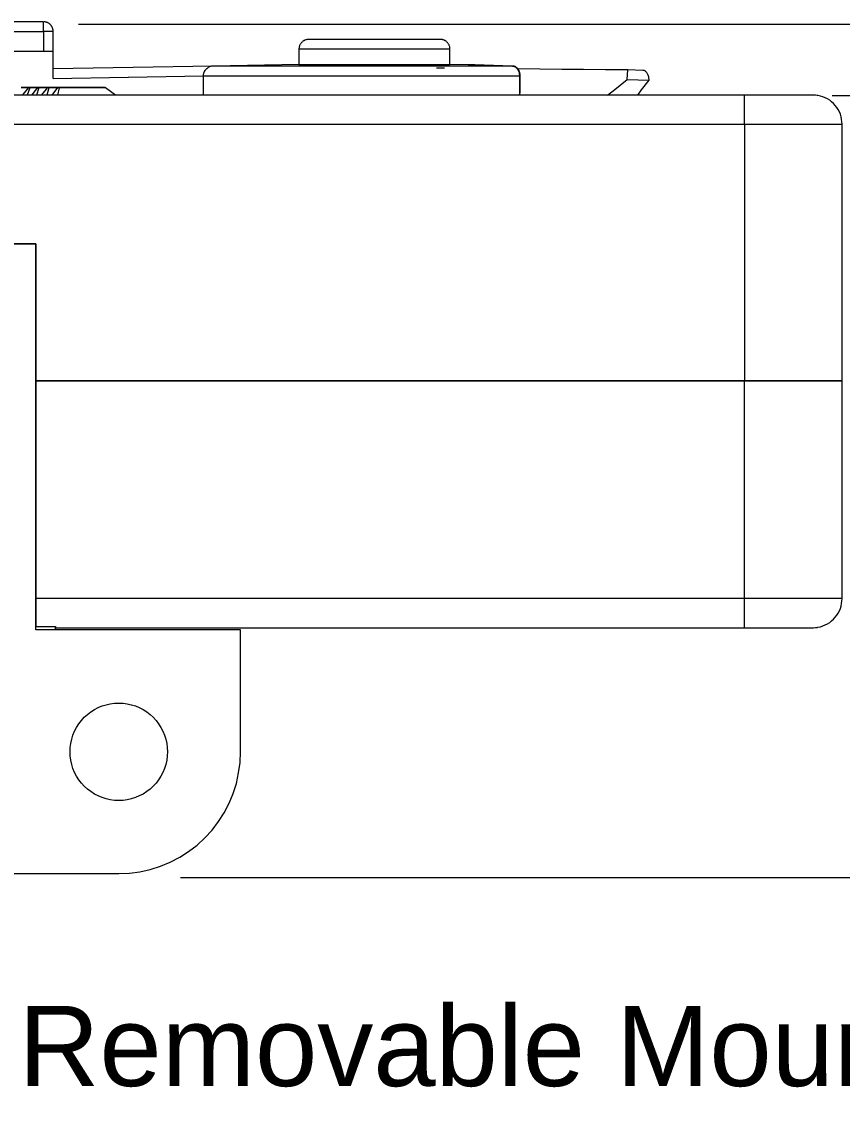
# Model space of a CAD drawing. Header units: inches. Extents: x 0.18 to 4.06, y 0.3 to 3.48.
# Drawn here: x 0.65 to 1.52, y 0.299 to 1.452 of the extents above; entities that cross this region are included whole.
import ezdxf

# ---------------------------------------------------------------- set-up
doc = ezdxf.new("R2010")
doc.units = ezdxf.units.IN
doc.header["$MEASUREMENT"] = 0
doc.layers.add('Layer 1', color=7, linetype='Continuous')

# ---------------------------------------------------------------- blocks, each defined once
blk = doc.blocks.new('block 2')
at = {"layer": 'Layer 1', "color": 250, "lineweight": 18}
for points in [[(0.6729, 1.4522), (0.5905, 1.4522)], [(0.6729, 1.4521), (0.6729, 1.4522)], [(0.6729, 1.4521), (0.6729, 1.4521)], [(0.6729, 1.4519), (0.6729, 1.4521)], [(0.6729, 1.4516), (0.6729, 1.4519)], [(0.6729, 1.4512), (0.6729, 1.4516)], [(0.6729, 1.4508), (0.6729, 1.4512)], [(0.6729, 1.4504), (0.6729, 1.4508)], [(0.6729, 1.4498), (0.6729, 1.4504)], [(0.6729, 1.4492), (0.6729, 1.4498)], [(0.6729, 1.4485), (0.6729, 1.4492)], [(0.6729, 1.4478), (0.6729, 1.4485)], [(0.6729, 1.4471), (0.6729, 1.4478)], [(0.6729, 1.4463), (0.6729, 1.4471)], [(0.6729, 1.4454), (0.6729, 1.4463)], [(0.6729, 1.4446), (0.6729, 1.4454)], [(0.6729, 1.4437), (0.6729, 1.4446)], [(0.6729, 1.4428), (0.6729, 1.4437)], [(0.6729, 1.4419), (0.6729, 1.4428)], [(0.6736, 1.4522), (0.6736, 1.4522)], [(0.6738, 1.4521), (0.6736, 1.4522)], [(0.6742, 1.4521), (0.6738, 1.4521)], [(0.6747, 1.4521), (0.6742, 1.4521)], [(0.6748, 1.452), (0.6747, 1.4521)], [(0.6754, 1.4519), (0.6748, 1.452)], [(0.6756, 1.4519), (0.6754, 1.4519)], [(0.676, 1.4517), (0.6756, 1.4519)], [(0.6765, 1.4516), (0.676, 1.4517)], [(0.6767, 1.4515), (0.6765, 1.4516)], [(0.6772, 1.4513), (0.6767, 1.4515)], [(0.6773, 1.4512), (0.6772, 1.4513)], [(0.6778, 1.451), (0.6773, 1.4512)], [(0.6781, 1.4508), (0.6778, 1.451)], [(0.6784, 1.4507), (0.6781, 1.4508)], [(0.6789, 1.4504), (0.6784, 1.4507)], [(0.6789, 1.4503), (0.6789, 1.4504)], [(0.6794, 1.4499), (0.6789, 1.4503)], [(0.6796, 1.4498), (0.6794, 1.4499)], [(0.6799, 1.4495), (0.6796, 1.4498)], [(0.6802, 1.4492), (0.6799, 1.4495)], [(0.6803, 1.4491), (0.6802, 1.4492)], [(0.6808, 1.4486), (0.6803, 1.4491)], [(0.6808, 1.4485), (0.6808, 1.4486)], [(0.6812, 1.4481), (0.6808, 1.4485)], [(0.6814, 1.4478), (0.6811, 1.4481)], [(0.6815, 1.4476), (0.6814, 1.4478)], [(0.6819, 1.4471), (0.6815, 1.4476)], [(0.6822, 1.4465), (0.6819, 1.4471)], [(0.6823, 1.4463), (0.6822, 1.4465)], [(0.6825, 1.4459), (0.6823, 1.4463)], [(0.6826, 1.4454), (0.6824, 1.4459)], [(0.6828, 1.4447), (0.6826, 1.4454)], [(0.6829, 1.4446), (0.6828, 1.4447)], [(0.683, 1.4441), (0.6829, 1.4446)], [(0.6831, 1.4437), (0.683, 1.4441)], [(0.6831, 1.4435), (0.6831, 1.4437)], [(0.6832, 1.4428), (0.6831, 1.4435)], [(0.6832, 1.4422), (0.6832, 1.4428)], [(0.6833, 1.4419), (0.6832, 1.4422)], [(0.71, 1.4497), (2.1159, 1.4497)], [(0.5905, 1.4419), (0.6729, 1.4419)], [(0.6738, 1.4419), (0.6729, 1.4419)], [(0.6729, 1.4419), (0.6729, 1.4212)], [(0.6747, 1.4419), (0.6738, 1.4419)], [(0.6756, 1.4419), (0.6747, 1.4419)], [(0.6765, 1.4419), (0.6756, 1.4419)], [(0.6773, 1.4419), (0.6765, 1.4419)], [(0.6781, 1.4419), (0.6773, 1.4419)], [(0.6789, 1.4419), (0.6781, 1.4419)], [(0.6796, 1.4419), (0.6789, 1.4419)], [(0.6802, 1.4419), (0.6796, 1.4419)], [(0.6808, 1.4419), (0.6802, 1.4419)], [(0.6814, 1.4419), (0.6808, 1.4419)], [(0.6819, 1.4419), (0.6814, 1.4419)], [(0.6823, 1.4419), (0.6819, 1.4419)], [(0.6826, 1.4419), (0.6823, 1.4419)], [(0.6829, 1.4419), (0.6826, 1.4419)], [(0.6831, 1.4419), (0.6829, 1.4419)], [(0.6832, 1.4419), (0.6831, 1.4419)], [(0.6833, 1.4419), (0.6832, 1.4419)], [(0.6833, 1.4212), (0.6833, 1.4419)], [(0.9471, 1.4307), (0.9467, 1.4302)], [(0.9475, 1.4311), (0.9471, 1.4307)], [(0.9481, 1.4315), (0.9475, 1.4311)], [(0.9485, 1.4318), (0.9481, 1.4315)], [(0.9491, 1.4322), (0.9485, 1.4318)], [(0.9496, 1.4325), (0.9491, 1.4322)], [(0.9502, 1.4328), (0.9496, 1.4325)], [(0.9508, 1.4329), (0.9502, 1.4328)], [(0.9514, 1.4332), (0.9508, 1.4329)], [(0.9521, 1.4333), (0.9514, 1.4332)], [(0.9527, 1.4335), (0.9521, 1.4333)], [(0.9533, 1.4335), (0.9527, 1.4335)], [(0.9539, 1.4335), (0.9533, 1.4335)], [(0.9542, 1.4335), (0.9539, 1.4335)], [(0.9545, 1.4335), (0.9542, 1.4335)], [(0.9553, 1.4335), (0.9545, 1.4335)], [(0.9566, 1.4335), (0.9553, 1.4335)], [(0.9584, 1.4335), (0.9566, 1.4335)], [(0.9607, 1.4335), (0.9584, 1.4335)], [(0.9636, 1.4335), (0.9607, 1.4335)], [(0.9668, 1.4335), (0.9636, 1.4335)], [(0.9705, 1.4335), (0.9668, 1.4335)], [(0.9747, 1.4335), (0.9705, 1.4335)], [(0.9791, 1.4335), (0.9747, 1.4335)], [(0.984, 1.4335), (0.9791, 1.4335)], [(0.9891, 1.4335), (0.984, 1.4335)], [(0.9945, 1.4335), (0.9891, 1.4335)], [(1.0001, 1.4335), (0.9945, 1.4335)], [(1.0059, 1.4335), (1.0001, 1.4335)], [(1.0079, 1.4335), (1.0027, 1.4335)], [(1.0119, 1.4335), (1.0059, 1.4335)], [(1.0132, 1.4335), (1.0079, 1.4335)], [(1.0179, 1.4335), (1.0118, 1.4335)], [(1.0186, 1.4335), (1.0132, 1.4335)], [(1.024, 1.4335), (1.0179, 1.4335)], [(1.024, 1.4335), (1.0186, 1.4335)], [(1.03, 1.4335), (1.024, 1.4335)], [(1.0294, 1.4335), (1.024, 1.4335)], [(1.0347, 1.4335), (1.0294, 1.4335)], [(1.0361, 1.4335), (1.03, 1.4335)], [(1.04, 1.4335), (1.0347, 1.4335)], [(1.042, 1.4335), (1.0361, 1.4335)], [(1.0452, 1.4335), (1.04, 1.4335)], [(1.0478, 1.4335), (1.042, 1.4335)], [(1.0502, 1.4335), (1.0452, 1.4335)], [(1.0535, 1.4335), (1.0478, 1.4335)], [(1.0549, 1.4335), (1.0502, 1.4335)], [(1.0588, 1.4335), (1.0535, 1.4335)], [(1.0595, 1.4335), (1.0549, 1.4335)], [(1.064, 1.4335), (1.0588, 1.4335)], [(1.0638, 1.4335), (1.0595, 1.4335)], [(1.0678, 1.4335), (1.0638, 1.4335)], [(1.0688, 1.4335), (1.064, 1.4335)], [(1.0715, 1.4335), (1.0678, 1.4335)], [(1.0733, 1.4335), (1.0688, 1.4335)], [(1.0747, 1.4335), (1.0715, 1.4335)], [(1.0774, 1.4335), (1.0733, 1.4335)], [(1.0777, 1.4335), (1.0747, 1.4335)], [(1.0811, 1.4335), (1.0774, 1.4335)], [(1.0802, 1.4335), (1.0777, 1.4335)], [(1.0822, 1.4335), (1.0802, 1.4335)], [(1.0844, 1.4335), (1.0811, 1.4335)], [(1.0839, 1.4335), (1.0822, 1.4335)], [(1.085, 1.4335), (1.0839, 1.4335)], [(1.0872, 1.4335), (1.0844, 1.4335)], [(1.0857, 1.4335), (1.085, 1.4335)], [(1.086, 1.4335), (1.0857, 1.4335)], [(1.0895, 1.4335), (1.0872, 1.4335)], [(1.0914, 1.4335), (1.0895, 1.4335)], [(1.0927, 1.4335), (1.0913, 1.4335)], [(1.0935, 1.4335), (1.0926, 1.4335)], [(1.0937, 1.4335), (1.0935, 1.4335)], [(1.094, 1.4335), (1.0937, 1.4335)], [(1.0946, 1.4335), (1.094, 1.4335)], [(1.0953, 1.4335), (1.0946, 1.4335)], [(1.0959, 1.4333), (1.0953, 1.4335)], [(1.0965, 1.4332), (1.0959, 1.4333)], [(1.0971, 1.4329), (1.0965, 1.4332)], [(1.0977, 1.4328), (1.0971, 1.4329)], [(1.0983, 1.4325), (1.0977, 1.4327)], [(1.0988, 1.4322), (1.0983, 1.4324)], [(1.0994, 1.4318), (1.0988, 1.4322)], [(1.0999, 1.4315), (1.0994, 1.4318)], [(1.1004, 1.4311), (1.0999, 1.4315)], [(1.1008, 1.4307), (1.1004, 1.4311)], [(1.1013, 1.4302), (1.1008, 1.4307)], [(0.6094, 1.4212), (0.6729, 1.4212)], [(0.6729, 1.4212), (0.6738, 1.4212)], [(0.6738, 1.4212), (0.6747, 1.4212)], [(0.6747, 1.4212), (0.6756, 1.4212)], [(0.6756, 1.4212), (0.6765, 1.4212)], [(0.6765, 1.4212), (0.6773, 1.4212)], [(0.6773, 1.4212), (0.6781, 1.4212)], [(0.6781, 1.4212), (0.6789, 1.4212)], [(0.6789, 1.4212), (0.6796, 1.4212)], [(0.6796, 1.4212), (0.6802, 1.4212)], [(0.6802, 1.4212), (0.6808, 1.4212)], [(0.6808, 1.4212), (0.6814, 1.4212)], [(0.6814, 1.4212), (0.6819, 1.4212)], [(0.6819, 1.4212), (0.6823, 1.4212)], [(0.6823, 1.4212), (0.6826, 1.4212)], [(0.6826, 1.4212), (0.6829, 1.4212)], [(0.6829, 1.4212), (0.6831, 1.4212)], [(0.6831, 1.4212), (0.6832, 1.4212)], [(0.6832, 1.4212), (0.6833, 1.4212)], [(0.6833, 1.392), (0.6833, 1.4212)], [(0.944, 1.4245), (0.9439, 1.4239)], [(0.9439, 1.4239), (0.9439, 1.4232)], [(0.9442, 1.4232), (0.9439, 1.4232)], [(0.9439, 1.4232), (0.9439, 1.4069)], [(0.9441, 1.4252), (0.944, 1.4245)], [(0.9442, 1.4257), (0.9441, 1.4252)], [(0.9444, 1.4264), (0.9442, 1.4257)], [(0.9451, 1.4232), (0.9442, 1.4232)], [(0.9446, 1.4269), (0.9444, 1.4264)], [(0.9449, 1.4276), (0.9446, 1.4269)], [(0.9452, 1.4281), (0.9449, 1.4276)], [(0.9466, 1.4232), (0.9451, 1.4232)], [(0.9455, 1.4286), (0.9452, 1.4281)], [(0.9458, 1.4292), (0.9455, 1.4286)], [(0.9462, 1.4297), (0.9458, 1.4292)], [(0.9467, 1.4302), (0.9462, 1.4297)], [(0.9487, 1.4232), (0.9466, 1.4232)], [(0.9514, 1.4232), (0.9487, 1.4232)], [(0.9546, 1.4232), (0.9514, 1.4232)], [(0.9584, 1.4232), (0.9546, 1.4232)], [(0.9626, 1.4232), (0.9584, 1.4232)], [(0.9673, 1.4232), (0.9626, 1.4232)], [(0.9725, 1.4232), (0.9673, 1.4232)], [(0.978, 1.4232), (0.9725, 1.4232)], [(0.9839, 1.4232), (0.978, 1.4232)], [(0.9901, 1.4232), (0.9839, 1.4232)], [(0.9966, 1.4232), (0.9901, 1.4232)], [(1.0033, 1.4232), (0.9966, 1.4232)], [(1.0101, 1.4232), (1.0033, 1.4232)], [(1.017, 1.4232), (1.0101, 1.4232)], [(1.024, 1.4232), (1.017, 1.4232)], [(1.0309, 1.4232), (1.024, 1.4232)], [(1.0379, 1.4232), (1.0309, 1.4232)], [(1.0447, 1.4232), (1.0379, 1.4232)], [(1.0513, 1.4232), (1.0447, 1.4232)], [(1.0578, 1.4232), (1.0513, 1.4232)], [(1.064, 1.4232), (1.0578, 1.4232)], [(1.0699, 1.4232), (1.064, 1.4232)], [(1.0754, 1.4232), (1.0699, 1.4232)], [(1.0806, 1.4232), (1.0754, 1.4232)], [(1.0853, 1.4232), (1.0806, 1.4232)], [(1.0896, 1.4232), (1.0853, 1.4232)], [(1.0933, 1.4232), (1.0896, 1.4232)], [(1.0965, 1.4232), (1.0933, 1.4232)], [(1.0992, 1.4232), (1.0965, 1.4232)], [(1.1013, 1.4232), (1.0992, 1.4232)], [(1.1017, 1.4297), (1.1013, 1.4302)], [(1.1028, 1.4232), (1.1013, 1.4232)], [(1.1021, 1.4292), (1.1017, 1.4297)], [(1.1024, 1.4286), (1.1021, 1.4292)], [(1.1028, 1.4281), (1.1025, 1.4286)], [(1.103, 1.4276), (1.1028, 1.4281)], [(1.1037, 1.4232), (1.1028, 1.4232)], [(1.1033, 1.4269), (1.103, 1.4276)], [(1.1035, 1.4264), (1.1033, 1.4269)], [(1.1037, 1.4257), (1.1035, 1.4264)], [(1.1038, 1.4252), (1.1037, 1.4257)], [(1.104, 1.4232), (1.1037, 1.4232)], [(1.1039, 1.4245), (1.1038, 1.4252)], [(1.104, 1.4239), (1.1039, 1.4245)], [(1.104, 1.4232), (1.104, 1.4239)], [(1.104, 1.4069), (1.104, 1.4232)], [(0.7682, 1.4038), (0.6833, 1.4024)], [(0.8527, 1.4053), (0.7682, 1.4038)], [(0.8427, 1.3962), (0.8428, 1.3968)], [(0.8427, 1.3956), (0.8427, 1.3962)], [(0.8428, 1.3968), (0.8429, 1.3974)], [(0.8429, 1.3974), (0.8431, 1.398)], [(0.8431, 1.398), (0.8433, 1.3985)], [(0.8433, 1.3985), (0.8435, 1.399)], [(0.8435, 1.399), (0.8437, 1.3995)], [(0.8437, 1.3995), (0.844, 1.4)], [(0.844, 1.4), (0.8442, 1.4005)], [(0.8442, 1.4005), (0.8446, 1.4009)], [(0.8446, 1.4009), (0.8449, 1.4014)], [(0.8449, 1.4014), (0.8452, 1.4017)], [(0.8452, 1.4017), (0.8455, 1.4022)], [(0.8455, 1.4022), (0.8459, 1.4025)], [(0.8459, 1.4025), (0.8463, 1.4028)], [(0.8463, 1.4028), (0.8471, 1.4034)], [(0.8471, 1.4034), (0.8473, 1.4036)], [(0.8484, 1.4042), (0.8479, 1.4039)], [(0.8484, 1.4042), (0.8479, 1.4039)], [(0.849, 1.4045), (0.8484, 1.4042)], [(0.8497, 1.4048), (0.849, 1.4045)], [(0.8502, 1.4049), (0.8497, 1.4048)], [(0.8508, 1.4051), (0.8502, 1.4049)], [(0.8515, 1.4052), (0.8508, 1.4051)], [(0.8521, 1.4052), (0.8515, 1.4052)], [(0.8527, 1.4053), (0.8521, 1.4052)], [(0.8529, 1.4053), (0.8527, 1.4053)], [(0.9439, 1.4069), (0.8529, 1.4053)], [(0.8538, 1.4053), (0.8529, 1.4053)], [(0.8561, 1.4053), (0.8538, 1.4053)], [(0.8595, 1.4053), (0.8561, 1.4053)], [(0.8643, 1.4053), (0.8595, 1.4053)], [(0.8701, 1.4053), (0.8643, 1.4053)], [(0.8771, 1.4053), (0.8701, 1.4053)], [(0.8852, 1.4053), (0.8771, 1.4053)], [(0.8942, 1.4053), (0.8852, 1.4053)], [(0.9043, 1.4053), (0.8942, 1.4053)], [(0.9152, 1.4053), (0.9043, 1.4053)], [(0.9269, 1.4053), (0.9152, 1.4053)], [(0.9393, 1.4053), (0.9268, 1.4053)], [(0.9524, 1.4053), (0.9393, 1.4053)], [(0.9439, 1.4069), (0.9441, 1.4069)], [(0.9441, 1.4069), (0.9449, 1.4069)], [(0.9449, 1.4069), (0.9463, 1.4069)], [(0.9463, 1.4069), (0.9483, 1.4069)], [(0.9483, 1.4069), (0.9509, 1.4069)], [(0.9508, 1.4069), (0.954, 1.4069)], [(0.9659, 1.4053), (0.9523, 1.4053)], [(0.954, 1.4069), (0.9576, 1.4069)], [(0.9576, 1.4069), (0.9618, 1.4069)], [(0.9618, 1.4069), (0.9664, 1.4069)], [(0.9799, 1.4053), (0.9659, 1.4053)], [(0.9664, 1.4069), (0.9715, 1.4069)], [(0.9715, 1.4069), (0.977, 1.4069)], [(0.977, 1.4069), (0.9828, 1.4069)], [(0.9942, 1.4053), (0.9799, 1.4053)], [(0.9828, 1.4069), (0.9889, 1.4069)], [(0.9889, 1.4069), (0.9953, 1.4069)], [(1.0088, 1.4053), (0.9942, 1.4053)], [(0.9953, 1.4069), (1.002, 1.4069)], [(1.002, 1.4069), (1.0088, 1.4069)], [(1.0088, 1.4069), (1.0157, 1.4069)], [(1.0234, 1.4053), (1.0088, 1.4053)], [(1.0157, 1.4069), (1.0227, 1.4069)], [(1.0227, 1.4069), (1.0296, 1.4069)], [(1.0381, 1.4053), (1.0234, 1.4053)], [(1.0296, 1.4069), (1.0366, 1.4069)], [(1.0366, 1.4069), (1.0434, 1.4069)], [(1.0526, 1.4053), (1.0381, 1.4053)], [(1.0434, 1.4069), (1.0501, 1.4069)], [(1.0501, 1.4069), (1.0566, 1.4069)], [(1.067, 1.4053), (1.0526, 1.4053)], [(1.0566, 1.4069), (1.0629, 1.4069)], [(1.0629, 1.4069), (1.0688, 1.4069)], [(1.081, 1.4053), (1.067, 1.4053)], [(1.0688, 1.4069), (1.0744, 1.4069)], [(1.0745, 1.4069), (1.0797, 1.4069)], [(1.0797, 1.4069), (1.0845, 1.4069)], [(1.0946, 1.4053), (1.081, 1.4053)], [(1.0845, 1.4069), (1.0888, 1.4069)], [(1.0888, 1.4069), (1.0926, 1.4069)], [(1.0981, 1.4031), (1.0897, 1.4032)], [(1.0926, 1.4069), (1.096, 1.4069)], [(1.1077, 1.4053), (1.0946, 1.4053)], [(1.096, 1.4069), (1.0987, 1.4069)], [(1.0987, 1.4069), (1.101, 1.4069)], [(1.101, 1.4069), (1.1026, 1.4069)], [(1.1026, 1.4069), (1.1036, 1.4069)], [(1.1036, 1.4069), (1.104, 1.4069)], [(1.1234, 1.4065), (1.104, 1.4069)], [(1.1201, 1.4053), (1.1077, 1.4053)], [(1.1319, 1.4053), (1.1201, 1.4053)], [(1.1268, 1.4064), (1.1234, 1.4065)], [(1.1301, 1.4064), (1.1268, 1.4064)], [(1.1303, 1.4064), (1.1301, 1.4064)], [(1.1503, 1.4059), (1.1303, 1.4064)], [(1.1429, 1.4053), (1.1319, 1.4053)], [(1.153, 1.4053), (1.1429, 1.4053)], [(1.1702, 1.4053), (1.1503, 1.4059)], [(1.1621, 1.4053), (1.153, 1.4053)], [(1.1702, 1.4053), (1.1621, 1.4053)], [(1.1702, 1.4053), (1.1709, 1.4052)], [(1.1706, 1.4053), (1.1703, 1.4053)], [(1.1709, 1.4052), (1.1706, 1.4053)], [(1.1711, 1.4052), (1.1709, 1.4052)], [(1.1709, 1.4052), (1.1715, 1.4052)], [(1.1713, 1.4052), (1.1711, 1.4052)], [(1.1716, 1.4052), (1.1713, 1.4052)], [(1.1717, 1.4052), (1.1715, 1.4052)], [(1.1715, 1.4052), (1.1721, 1.4049)], [(1.1719, 1.4051), (1.1717, 1.4052)], [(1.1721, 1.405), (1.1719, 1.4051)], [(1.1721, 1.4049), (1.1727, 1.4048)], [(1.1725, 1.4049), (1.1723, 1.4049)], [(1.1729, 1.4048), (1.1725, 1.4049)], [(1.1727, 1.4048), (1.1732, 1.4044)], [(1.1731, 1.4047), (1.1729, 1.4048)], [(1.1735, 1.4045), (1.1731, 1.4047)], [(1.1732, 1.4044), (1.1738, 1.404)], [(1.1736, 1.4044), (1.1735, 1.4045)], [(1.1738, 1.4043), (1.1736, 1.4044)], [(1.1739, 1.4042), (1.1738, 1.4043)], [(1.1738, 1.404), (1.1743, 1.4035)], [(1.1742, 1.404), (1.1741, 1.4041)], [(1.1741, 1.4041), (1.1741, 1.4041)], [(1.1745, 1.4038), (1.1742, 1.404)], [(1.1743, 1.4035), (1.1748, 1.403)], [(1.1747, 1.4037), (1.1746, 1.4037)], [(1.175, 1.4035), (1.1746, 1.4037)], [(1.1751, 1.4034), (1.1747, 1.4037)], [(1.1751, 1.4032), (1.1747, 1.4035)], [(1.1748, 1.403), (1.1751, 1.4027)], [(1.1748, 1.403), (1.175, 1.403)], [(1.175, 1.4035), (1.1751, 1.4034)], [(1.1751, 1.4034), (1.175, 1.4035)], [(1.175, 1.403), (1.1752, 1.403)], [(1.1752, 1.4032), (1.1751, 1.4034)], [(1.1752, 1.403), (1.1751, 1.4032)], [(1.1751, 1.4027), (1.1754, 1.4023)], [(1.1753, 1.4032), (1.1752, 1.4032)], [(1.1752, 1.403), (1.1753, 1.403)], [(1.1754, 1.403), (1.1753, 1.4032)], [(1.1753, 1.403), (1.1754, 1.403)], [(1.1753, 1.403), (1.1753, 1.403)], [(1.1757, 1.4027), (1.1754, 1.403)], [(1.1754, 1.403), (1.1754, 1.403)], [(1.1754, 1.403), (1.1754, 1.403)], [(1.1754, 1.4023), (1.1757, 1.4019)], [(1.1759, 1.4025), (1.1757, 1.4027)], [(1.1757, 1.4019), (1.176, 1.4014)], [(1.176, 1.4023), (1.1759, 1.4025)], [(1.1759, 1.4014), (1.1762, 1.401)], [(1.1992, 1.4021), (1.176, 1.4023)], [(1.1762, 1.4022), (1.1761, 1.4022)], [(1.1764, 1.4018), (1.1762, 1.4022)], [(1.1762, 1.401), (1.1764, 1.4005)], [(1.1767, 1.4014), (1.1764, 1.4018)], [(1.1764, 1.4005), (1.1767, 1.4)], [(1.1768, 1.4012), (1.1767, 1.4014)], [(1.1767, 1.4), (1.1769, 1.3995)], [(1.177, 1.4008), (1.1768, 1.4012)], [(1.1769, 1.3995), (1.177, 1.399)], [(1.1772, 1.4004), (1.177, 1.4008)], [(1.177, 1.399), (1.1772, 1.3984)], [(1.1773, 1.4002), (1.1772, 1.4004)], [(1.1772, 1.3984), (1.1773, 1.3979)], [(1.1774, 1.3999), (1.1773, 1.4002)], [(1.1773, 1.3979), (1.1774, 1.3974)], [(1.1774, 1.3974), (1.1775, 1.3967)], [(1.1777, 1.3993), (1.1775, 1.3998)], [(1.1775, 1.3998), (1.1775, 1.3998)], [(1.1775, 1.3967), (1.1776, 1.3962)], [(1.1776, 1.3962), (1.1776, 1.3956)], [(1.1778, 1.3988), (1.1777, 1.3993)], [(1.178, 1.3983), (1.1778, 1.3988)], [(1.1781, 1.3978), (1.178, 1.3983)], [(1.1781, 1.3977), (1.1781, 1.3978)], [(1.1782, 1.3971), (1.1781, 1.3977)], [(1.1783, 1.3966), (1.1782, 1.3971)], [(1.1784, 1.3961), (1.1783, 1.3966)], [(1.1784, 1.3956), (1.1784, 1.3961)], [(1.2225, 1.4018), (1.1991, 1.4021)], [(1.2456, 1.4016), (1.2225, 1.4018)], [(1.2689, 1.4014), (1.2456, 1.4016)], [(1.2925, 1.4012), (1.2689, 1.4014)], [(1.2919, 1.3909), (1.2925, 1.4012)], [(1.3084, 1.4007), (1.2925, 1.4012)], [(1.309, 1.4006), (1.3084, 1.4007)], [(1.3096, 1.4005), (1.309, 1.4006)], [(1.3102, 1.4004), (1.3096, 1.4005)], [(1.3107, 1.4001), (1.3102, 1.4004)], [(1.3113, 1.3997), (1.3107, 1.4001)], [(1.3118, 1.3993), (1.3113, 1.3997)], [(1.3123, 1.3988), (1.3118, 1.3993)], [(1.3127, 1.3982), (1.3123, 1.3988)], [(1.3132, 1.3977), (1.3127, 1.3982)], [(1.3135, 1.397), (1.3132, 1.3977)], [(1.3139, 1.3963), (1.3136, 1.397)], [(1.3142, 1.3955), (1.3139, 1.3963)], [(0.6833, 1.392), (0.7629, 1.3934)], [(0.763, 1.3934), (0.8426, 1.3948)], [(0.8427, 1.395), (0.8427, 1.3956)], [(0.8427, 1.395), (0.8433, 1.395)], [(0.8427, 1.3948), (0.8427, 1.395)], [(0.8427, 1.3745), (0.8427, 1.3948)], [(0.8433, 1.395), (0.8453, 1.395)], [(0.8453, 1.395), (0.8486, 1.395)], [(0.8486, 1.395), (0.8533, 1.395)], [(0.8533, 1.395), (0.8591, 1.395)], [(0.8591, 1.395), (0.8663, 1.395)], [(0.8663, 1.395), (0.8746, 1.395)], [(0.8746, 1.395), (0.884, 1.395)], [(0.884, 1.395), (0.8944, 1.395)], [(0.8944, 1.395), (0.9057, 1.395)], [(0.9057, 1.395), (0.918, 1.395)], [(0.918, 1.395), (0.931, 1.395)], [(0.931, 1.395), (0.9447, 1.395)], [(0.9447, 1.395), (0.959, 1.395)], [(0.9591, 1.395), (0.9739, 1.395)], [(0.9739, 1.395), (0.989, 1.395)], [(0.989, 1.395), (1.0044, 1.395)], [(1.0044, 1.395), (1.02, 1.395)], [(1.02, 1.395), (1.0356, 1.395)], [(1.0356, 1.395), (1.0511, 1.395)], [(1.0511, 1.395), (1.0664, 1.395)], [(1.0664, 1.395), (1.0814, 1.395)], [(1.0814, 1.395), (1.096, 1.395)], [(1.096, 1.395), (1.11, 1.395)], [(1.11, 1.395), (1.1234, 1.395)], [(1.1234, 1.395), (1.1361, 1.395)], [(1.1361, 1.395), (1.1479, 1.395)], [(1.1479, 1.395), (1.1588, 1.395)], [(1.1588, 1.395), (1.1688, 1.395)], [(1.1688, 1.395), (1.1776, 1.395)], [(1.1776, 1.3956), (1.1776, 1.395)], [(1.1776, 1.395), (1.1776, 1.3753)], [(1.1776, 1.395), (1.1778, 1.395)], [(1.1778, 1.395), (1.178, 1.395)], [(1.178, 1.395), (1.1782, 1.395)], [(1.1782, 1.395), (1.1783, 1.395)], [(1.1783, 1.395), (1.1784, 1.395)], [(1.1784, 1.395), (1.1784, 1.3956)], [(1.1784, 1.3776), (1.1784, 1.395)], [(1.1784, 1.395), (1.1784, 1.395)], [(1.2789, 1.3805), (1.2919, 1.3909)], [(1.2919, 1.3909), (1.3035, 1.3906)], [(1.3035, 1.3906), (1.3151, 1.3902)], [(1.3072, 1.3799), (1.3151, 1.3902)], [(1.3145, 1.3947), (1.3142, 1.3955)], [(1.3147, 1.3939), (1.3145, 1.3947)], [(1.3149, 1.3931), (1.3147, 1.3939)], [(1.315, 1.3922), (1.3149, 1.3931)], [(1.3151, 1.3913), (1.315, 1.3922)], [(1.3151, 1.3904), (1.3151, 1.3913)], [(1.3151, 1.3902), (1.3151, 1.3904)], [(1.4164, 1.3745), (0.6262, 1.3745)], [(0.6581, 1.3827), (0.6492, 1.3827)], [(0.6573, 1.3823), (0.6494, 1.3823)], [(0.6561, 1.3811), (0.6504, 1.3745)], [(0.6584, 1.3823), (0.6556, 1.3745)], [(0.6565, 1.3816), (0.6561, 1.3811)], [(0.657, 1.382), (0.6565, 1.3816)], [(0.6574, 1.3823), (0.657, 1.382)], [(0.6578, 1.3826), (0.6574, 1.3823)], [(0.6581, 1.3827), (0.6578, 1.3826)], [(0.6581, 1.3827), (0.6584, 1.3827)], [(0.6678, 1.3827), (0.6581, 1.3827)], [(0.6584, 1.3827), (0.6584, 1.3825)], [(0.6584, 1.3825), (0.6584, 1.3823)], [(0.6669, 1.3823), (0.6584, 1.3823)], [(0.6657, 1.3811), (0.6602, 1.3745)], [(0.6681, 1.3823), (0.6657, 1.3745)], [(0.6661, 1.3816), (0.6657, 1.3811)], [(0.6666, 1.382), (0.6661, 1.3816)], [(0.667, 1.3823), (0.6666, 1.382)], [(0.6675, 1.3826), (0.667, 1.3823)], [(0.6678, 1.3827), (0.6675, 1.3826)], [(0.6678, 1.3827), (0.668, 1.3827)], [(0.6781, 1.3827), (0.6678, 1.3827)], [(0.668, 1.3827), (0.6681, 1.3825)], [(0.6681, 1.3825), (0.6681, 1.3823)], [(0.6772, 1.3823), (0.6681, 1.3823)], [(0.676, 1.3811), (0.6706, 1.3745)], [(0.6764, 1.3816), (0.676, 1.3811)], [(0.6769, 1.382), (0.6764, 1.3816)], [(0.6785, 1.3823), (0.6765, 1.3745)], [(0.6773, 1.3823), (0.6769, 1.382)], [(0.6777, 1.3826), (0.6773, 1.3823)], [(0.6781, 1.3827), (0.6777, 1.3826)], [(0.6781, 1.3827), (0.6783, 1.3827)], [(0.689, 1.3827), (0.6781, 1.3827)], [(0.6783, 1.3827), (0.6785, 1.3825)], [(0.6785, 1.3825), (0.6785, 1.3823)], [(0.6882, 1.3823), (0.6785, 1.3823)], [(0.6869, 1.3811), (0.6817, 1.3745)], [(0.6874, 1.3816), (0.6869, 1.3811)], [(0.6878, 1.382), (0.6874, 1.3816)], [(0.6882, 1.3823), (0.6878, 1.382)], [(0.6895, 1.3823), (0.688, 1.3745)], [(0.6887, 1.3826), (0.6883, 1.3823)], [(0.689, 1.3827), (0.6887, 1.3826)], [(0.689, 1.3827), (0.6893, 1.3827)], [(0.7376, 1.3827), (0.689, 1.3827)], [(0.6893, 1.3827), (0.6894, 1.3825)], [(0.6894, 1.3825), (0.6895, 1.3823)], [(0.7387, 1.3823), (0.6895, 1.3823)], [(0.7379, 1.3827), (0.7376, 1.3827)], [(0.7383, 1.3825), (0.7379, 1.3827)], [(0.7387, 1.3823), (0.7383, 1.3825)], [(0.7495, 1.3745), (0.7387, 1.3823)], [(1.1771, 1.3745), (1.1772, 1.3747)], [(1.1772, 1.3747), (1.1776, 1.3753)], [(1.1776, 1.3753), (1.1778, 1.3756)], [(1.1778, 1.3756), (1.1779, 1.3759)], [(1.1779, 1.3759), (1.178, 1.3762)], [(1.178, 1.3762), (1.1781, 1.3765)], [(1.1781, 1.3765), (1.1782, 1.3767)], [(1.1782, 1.3767), (1.1783, 1.3769)], [(1.1783, 1.377), (1.1784, 1.3772)], [(1.1784, 1.3774), (1.1784, 1.3776)], [(1.1784, 1.3772), (1.1784, 1.3774)], [(1.2711, 1.3745), (1.2789, 1.3805)], [(1.3031, 1.3745), (1.3072, 1.3799)], [(1.4227, 1.3745), (1.4164, 1.3745)], [(1.4164, 1.3744), (1.4164, 1.3745)], [(1.4164, 1.3741), (1.4164, 1.3744)], [(1.4164, 1.3735), (1.4164, 1.3741)], [(1.4164, 1.3727), (1.4164, 1.3735)], [(1.429, 1.3745), (1.4227, 1.3745)], [(1.4352, 1.3745), (1.429, 1.3745)], [(1.4412, 1.3745), (1.4351, 1.3745)], [(1.447, 1.3745), (1.4412, 1.3745)], [(1.4526, 1.3745), (1.447, 1.3745)], [(1.4579, 1.3745), (1.4526, 1.3745)], [(1.463, 1.3745), (1.4579, 1.3745)], [(1.4675, 1.3745), (1.463, 1.3745)], [(1.4718, 1.3745), (1.4675, 1.3745)], [(1.4757, 1.3745), (1.4719, 1.3745)], [(1.4791, 1.3745), (1.4757, 1.3745)], [(1.482, 1.3745), (1.4791, 1.3745)], [(1.4844, 1.3745), (1.482, 1.3745)], [(1.4863, 1.3745), (1.4844, 1.3745)], [(1.4877, 1.3745), (1.4863, 1.3745)], [(1.4885, 1.3745), (1.4877, 1.3745)], [(1.4888, 1.3745), (1.4885, 1.3745)], [(1.4896, 1.3745), (1.4888, 1.3745)], [(1.4914, 1.3744), (1.4896, 1.3745)], [(1.4934, 1.3742), (1.4914, 1.3745)], [(1.4941, 1.3741), (1.4934, 1.3742)], [(1.4968, 1.3735), (1.4941, 1.3741)], [(1.4993, 1.3727), (1.4968, 1.3735)], [(1.5093, 1.374), (2.0011, 1.374)], [(1.4164, 1.3717), (1.4164, 1.3727)], [(1.4164, 1.3704), (1.4164, 1.3717)], [(1.4164, 1.369), (1.4164, 1.3704)], [(1.4164, 1.3673), (1.4164, 1.369)], [(1.4164, 1.3655), (1.4164, 1.3673)], [(1.4164, 1.3635), (1.4164, 1.3655)], [(1.4164, 1.3613), (1.4164, 1.3635)], [(1.5019, 1.3717), (1.4993, 1.3727)], [(1.5043, 1.3704), (1.5019, 1.3717)], [(1.5066, 1.369), (1.5043, 1.3704)], [(1.5087, 1.3673), (1.5066, 1.369)], [(1.5107, 1.3655), (1.5087, 1.3673)], [(1.5125, 1.3635), (1.5107, 1.3655)], [(1.5142, 1.3613), (1.5125, 1.3635)], [(1.4164, 1.3591), (1.4164, 1.3613)], [(1.4164, 1.3566), (1.4164, 1.3591)], [(1.4164, 1.3542), (1.4164, 1.3566)], [(1.4164, 1.3516), (1.4164, 1.3542)], [(1.4164, 1.349), (1.4164, 1.3516)], [(1.5156, 1.3591), (1.5142, 1.3613)], [(1.5169, 1.3566), (1.5156, 1.3591)], [(1.5179, 1.3542), (1.5169, 1.3566)], [(1.5187, 1.3516), (1.5179, 1.3542)], [(1.5193, 1.349), (1.5187, 1.3516)], [(0.6262, 1.3436), (1.4164, 1.3436)], [(1.4164, 1.3462), (1.4164, 1.349)], [(1.4164, 1.3436), (1.4164, 1.3462)], [(1.4164, 1.3436), (1.4164, 1.0718)], [(1.4164, 1.3436), (1.4254, 1.3436)], [(1.4255, 1.3436), (1.4344, 1.3436)], [(1.4344, 1.3436), (1.4432, 1.3436)], [(1.4432, 1.3436), (1.4518, 1.3436)], [(1.4518, 1.3436), (1.4601, 1.3436)], [(1.4601, 1.3436), (1.4681, 1.3436)], [(1.4681, 1.3436), (1.4757, 1.3436)], [(1.4757, 1.3436), (1.4829, 1.3436)], [(1.4828, 1.3436), (1.4895, 1.3436)], [(1.4895, 1.3436), (1.4956, 1.3436)], [(1.4956, 1.3436), (1.5011, 1.3436)], [(1.5011, 1.3436), (1.5059, 1.3436)], [(1.5059, 1.3436), (1.5101, 1.3436)], [(1.5101, 1.3436), (1.5136, 1.3436)], [(1.5136, 1.3436), (1.5162, 1.3436)], [(1.5162, 1.3436), (1.5182, 1.3436)], [(1.5182, 1.3436), (1.5194, 1.3436)], [(1.5196, 1.3462), (1.5193, 1.349)], [(1.5194, 1.3436), (1.5198, 1.3436)], [(1.5198, 1.3436), (1.5196, 1.3462)], [(1.5198, 1.0718), (1.5198, 1.3436)], [(0.6649, 1.217), (0.6236, 1.217)], [(0.6262, 1.217), (0.6649, 1.217)], [(0.6649, 1.217), (0.6649, 1.0718)], [(0.6649, 0.8076), (0.6649, 1.217)], [(0.6649, 1.0718), (1.4164, 1.0718)], [(0.6649, 1.0718), (0.6649, 0.8409)], [(1.4164, 1.0718), (0.665, 1.0718)], [(1.4164, 1.0718), (1.4254, 1.0718)], [(1.4255, 1.0718), (1.4164, 1.0718)], [(1.4164, 0.8409), (1.4164, 1.0718)], [(1.4344, 1.0718), (1.4254, 1.0718)], [(1.4255, 1.0718), (1.4344, 1.0718)], [(1.4344, 1.0718), (1.4432, 1.0718)], [(1.4432, 1.0718), (1.4344, 1.0718)], [(1.4432, 1.0718), (1.4518, 1.0718)], [(1.4518, 1.0718), (1.4432, 1.0718)], [(1.4601, 1.0718), (1.4517, 1.0718)], [(1.4518, 1.0718), (1.4601, 1.0718)], [(1.4601, 1.0718), (1.4681, 1.0718)], [(1.4681, 1.0718), (1.4601, 1.0718)], [(1.4681, 1.0718), (1.4757, 1.0718)], [(1.4757, 1.0718), (1.4681, 1.0718)], [(1.4757, 1.0718), (1.4829, 1.0718)], [(1.4828, 1.0718), (1.4757, 1.0718)], [(1.4828, 1.0718), (1.4895, 1.0718)], [(1.4895, 1.0718), (1.4829, 1.0718)], [(1.4895, 1.0718), (1.4956, 1.0718)], [(1.4956, 1.0718), (1.4895, 1.0718)], [(1.4956, 1.0718), (1.5011, 1.0718)], [(1.5011, 1.0718), (1.4956, 1.0718)], [(1.5011, 1.0718), (1.5059, 1.0718)], [(1.5059, 1.0718), (1.5011, 1.0718)], [(1.5059, 1.0718), (1.5101, 1.0718)], [(1.5101, 1.0718), (1.5059, 1.0718)], [(1.5101, 1.0718), (1.5136, 1.0718)], [(1.5136, 1.0718), (1.5101, 1.0718)], [(1.5136, 1.0718), (1.5162, 1.0718)], [(1.5162, 1.0718), (1.5136, 1.0718)], [(1.5162, 1.0718), (1.5182, 1.0718)], [(1.5182, 1.0718), (1.5162, 1.0718)], [(1.5182, 1.0718), (1.5194, 1.0718)], [(1.5194, 1.0718), (1.5182, 1.0718)], [(1.5194, 1.0718), (1.5198, 1.0718)], [(1.5198, 1.0718), (1.5194, 1.0718)], [(1.5198, 0.8409), (1.5198, 1.0718)], [(0.6649, 0.8409), (0.6649, 0.8383)], [(0.6649, 0.8383), (0.6649, 0.8356)], [(0.6649, 0.8356), (0.6649, 0.833)], [(0.6649, 0.833), (0.6649, 0.8305)], [(1.4164, 0.8409), (0.665, 0.8409)], [(1.4255, 0.8409), (1.4164, 0.8409)], [(1.4164, 0.8382), (1.4164, 0.8409)], [(1.4164, 0.8355), (1.4164, 0.8382)], [(1.4164, 0.8329), (1.4164, 0.8355)], [(1.4164, 0.8303), (1.4164, 0.8329)], [(1.4344, 0.8409), (1.4254, 0.8409)], [(1.4432, 0.8409), (1.4344, 0.8409)], [(1.4518, 0.8409), (1.4432, 0.8409)], [(1.4601, 0.8409), (1.4517, 0.8409)], [(1.4681, 0.8409), (1.4601, 0.8409)], [(1.4757, 0.8409), (1.4681, 0.8409)], [(1.4828, 0.8409), (1.4757, 0.8409)], [(1.4895, 0.8409), (1.4829, 0.8409)], [(1.4956, 0.8409), (1.4895, 0.8409)], [(1.5011, 0.8409), (1.4956, 0.8409)], [(1.5059, 0.8409), (1.5011, 0.8409)], [(1.5101, 0.8409), (1.5059, 0.8409)], [(1.5136, 0.8409), (1.5101, 0.8409)], [(1.5162, 0.8409), (1.5136, 0.8409)], [(1.5182, 0.8409), (1.5162, 0.8409)], [(1.5179, 0.8303), (1.5187, 0.8329)], [(1.5194, 0.8409), (1.5182, 0.8409)], [(1.5187, 0.8329), (1.5193, 0.8355)], [(1.5193, 0.8355), (1.5196, 0.8382)], [(1.5198, 0.8409), (1.5194, 0.8409)], [(1.5196, 0.8382), (1.5198, 0.8409)], [(0.6649, 0.8305), (0.6649, 0.828)], [(0.6649, 0.828), (0.6649, 0.8257)], [(0.6649, 0.8257), (0.6649, 0.8234)], [(0.6649, 0.8234), (0.6649, 0.8213)], [(0.6649, 0.8213), (0.6649, 0.8193)], [(0.6649, 0.8193), (0.6649, 0.8175)], [(1.4164, 0.8278), (1.4164, 0.8303)], [(1.4164, 0.8254), (1.4164, 0.8278)], [(1.4164, 0.8231), (1.4164, 0.8254)], [(1.4164, 0.821), (1.4164, 0.8231)], [(1.4164, 0.819), (1.4164, 0.821)], [(1.5107, 0.819), (1.5125, 0.821)], [(1.5125, 0.821), (1.5142, 0.8231)], [(1.5142, 0.8231), (1.5156, 0.8254)], [(1.5156, 0.8254), (1.5169, 0.8278)], [(1.5169, 0.8278), (1.5179, 0.8303)], [(0.6649, 0.8175), (0.6649, 0.8159)], [(0.6649, 0.8159), (0.6649, 0.8144)], [(0.6649, 0.8144), (0.6649, 0.8131)], [(0.6649, 0.8131), (0.6649, 0.812)], [(0.6649, 0.812), (0.6649, 0.8112)], [(0.6649, 0.8112), (0.6856, 0.8112)], [(0.8819, 0.8076), (0.6649, 0.8076)], [(0.6856, 0.8112), (0.6856, 0.8106)], [(0.6856, 0.8076), (0.6856, 0.8106)], [(0.6856, 0.8099), (1.4164, 0.8099)], [(0.8819, 0.6785), (0.8819, 0.8076)], [(1.4164, 0.8172), (1.4164, 0.819)], [(1.4164, 0.8155), (1.4164, 0.8172)], [(1.4164, 0.8141), (1.4164, 0.8155)], [(1.4164, 0.8129), (1.4164, 0.8141)], [(1.4164, 0.8118), (1.4164, 0.8129)], [(1.4164, 0.811), (1.4164, 0.8118)], [(1.4164, 0.8104), (1.4164, 0.811)], [(1.4164, 0.8101), (1.4164, 0.8104)], [(1.4164, 0.8099), (1.4164, 0.8101)], [(1.4164, 0.8099), (1.4227, 0.8099)], [(1.4227, 0.8099), (1.429, 0.8099)], [(1.429, 0.8099), (1.4351, 0.8099)], [(1.4352, 0.8099), (1.4412, 0.8099)], [(1.4412, 0.8099), (1.447, 0.8099)], [(1.447, 0.8099), (1.4526, 0.8099)], [(1.4526, 0.8099), (1.4579, 0.8099)], [(1.4579, 0.8099), (1.463, 0.8099)], [(1.463, 0.8099), (1.4675, 0.8099)], [(1.4675, 0.8099), (1.4719, 0.8099)], [(1.4718, 0.8099), (1.4757, 0.8099)], [(1.4757, 0.8099), (1.4791, 0.8099)], [(1.4791, 0.8099), (1.482, 0.8099)], [(1.482, 0.8099), (1.4844, 0.8099)], [(1.4844, 0.8099), (1.4863, 0.8099)], [(1.4863, 0.8099), (1.4877, 0.8099)], [(1.4877, 0.8099), (1.4885, 0.8099)], [(1.4885, 0.8099), (1.4888, 0.8099)], [(1.4888, 0.8099), (1.4896, 0.8099)], [(1.4896, 0.8099), (1.4914, 0.8101)], [(1.4914, 0.8101), (1.4934, 0.8102)], [(1.4934, 0.8102), (1.4941, 0.8104)], [(1.4941, 0.8104), (1.4968, 0.811)], [(1.4968, 0.811), (1.4994, 0.8118)], [(1.4993, 0.8118), (1.5019, 0.8129)], [(1.5019, 0.8129), (1.5043, 0.8141)], [(1.5043, 0.8141), (1.5066, 0.8155)], [(1.5066, 0.8155), (1.5087, 0.8172)], [(1.5087, 0.8172), (1.5107, 0.819)], [(0.7309, 0.7253), (0.7351, 0.727)], [(0.7351, 0.727), (0.7394, 0.7284)], [(0.7394, 0.7284), (0.7438, 0.7293)], [(0.7438, 0.7293), (0.7483, 0.7299)], [(0.7483, 0.7299), (0.7527, 0.7301)], [(0.7527, 0.7301), (0.7573, 0.7299)], [(0.7573, 0.7299), (0.7617, 0.7293)], [(0.7617, 0.7293), (0.7661, 0.7284)], [(0.7662, 0.7284), (0.7704, 0.727)], [(0.7704, 0.727), (0.7746, 0.7253)], [(0.7162, 0.715), (0.7195, 0.718)], [(0.7195, 0.718), (0.7231, 0.7207)], [(0.7231, 0.7207), (0.7269, 0.7232)], [(0.7269, 0.7232), (0.7309, 0.7253)], [(0.7746, 0.7253), (0.7786, 0.7232)], [(0.7786, 0.7232), (0.7824, 0.7207)], [(0.7824, 0.7207), (0.786, 0.718)], [(0.786, 0.718), (0.7893, 0.715)], [(0.7059, 0.7003), (0.708, 0.7043)], [(0.708, 0.7043), (0.7104, 0.7081)], [(0.7104, 0.7081), (0.7132, 0.7117)], [(0.7132, 0.7117), (0.7162, 0.715)], [(0.7893, 0.715), (0.7923, 0.7117)], [(0.7923, 0.7117), (0.7951, 0.7081)], [(0.7951, 0.7081), (0.7975, 0.7043)], [(0.7975, 0.7043), (0.7996, 0.7003)], [(0.7029, 0.6918), (0.7042, 0.6961)], [(0.7042, 0.6961), (0.7059, 0.7003)], [(0.7996, 0.7003), (0.8013, 0.6961)], [(0.8013, 0.6961), (0.8027, 0.6918)], [(0.7011, 0.6785), (0.7013, 0.6829)], [(0.7013, 0.6829), (0.7019, 0.6874)], [(0.7019, 0.6874), (0.7029, 0.6918)], [(0.8027, 0.6918), (0.8036, 0.6874)], [(0.8036, 0.6874), (0.8042, 0.6829)], [(0.8042, 0.6829), (0.8044, 0.6785)], [(0.7013, 0.674), (0.7011, 0.6785)], [(0.7019, 0.6695), (0.7013, 0.674)], [(0.7029, 0.6651), (0.7019, 0.6695)], [(0.8036, 0.6695), (0.8027, 0.6651)], [(0.8042, 0.674), (0.8036, 0.6695)], [(0.8044, 0.6785), (0.8042, 0.674)], [(0.8814, 0.6672), (0.8819, 0.6785)], [(0.7042, 0.6608), (0.7029, 0.6651)], [(0.7059, 0.6566), (0.7042, 0.6608)], [(0.8013, 0.6608), (0.7996, 0.6566)], [(0.8027, 0.6651), (0.8013, 0.6608)], [(0.8799, 0.656), (0.8814, 0.6672)], [(0.708, 0.6526), (0.7059, 0.6566)], [(0.7104, 0.6489), (0.708, 0.6526)], [(0.7132, 0.6453), (0.7104, 0.6489)], [(0.7951, 0.6489), (0.7923, 0.6453)], [(0.7975, 0.6526), (0.7951, 0.6489)], [(0.7996, 0.6566), (0.7975, 0.6526)], [(0.8775, 0.645), (0.8799, 0.656)], [(0.7162, 0.6419), (0.7132, 0.6453)], [(0.7195, 0.6389), (0.7162, 0.6419)], [(0.7231, 0.6362), (0.7195, 0.6389)], [(0.7269, 0.6337), (0.7231, 0.6362)], [(0.7824, 0.6362), (0.7786, 0.6337)], [(0.786, 0.6389), (0.7824, 0.6362)], [(0.7893, 0.6419), (0.786, 0.6389)], [(0.7923, 0.6453), (0.7893, 0.6419)], [(0.8741, 0.6343), (0.8775, 0.645)], [(0.7309, 0.6317), (0.7269, 0.6337)], [(0.7351, 0.63), (0.7309, 0.6317)], [(0.7394, 0.6286), (0.7351, 0.63)], [(0.7438, 0.6276), (0.7394, 0.6286)], [(0.7483, 0.627), (0.7438, 0.6276)], [(0.7527, 0.6268), (0.7483, 0.627)], [(0.7573, 0.627), (0.7527, 0.6268)], [(0.7617, 0.6276), (0.7573, 0.627)], [(0.7662, 0.6286), (0.7617, 0.6276)], [(0.7704, 0.63), (0.7661, 0.6286)], [(0.7746, 0.6317), (0.7704, 0.63)], [(0.7786, 0.6337), (0.7746, 0.6317)], [(0.8646, 0.6139), (0.8698, 0.6239)], [(0.8698, 0.6239), (0.8741, 0.6343)], [(0.8586, 0.6044), (0.8646, 0.6139)], [(0.8517, 0.5954), (0.8586, 0.6044)], [(0.8441, 0.5871), (0.8517, 0.5954)], [(0.8268, 0.5727), (0.8358, 0.5795)], [(0.8358, 0.5795), (0.8441, 0.5871)], [(0.8074, 0.5614), (0.8174, 0.5666)], [(0.8174, 0.5666), (0.8268, 0.5727)], [(0.7862, 0.5537), (0.7969, 0.5571)], [(0.7969, 0.5571), (0.8074, 0.5614)], [(0.417, 0.5493), (0.7527, 0.5493)], [(0.7527, 0.5493), (0.764, 0.5498)], [(0.764, 0.5498), (0.7752, 0.5513)], [(0.7752, 0.5513), (0.7862, 0.5537)], [(0.8182, 0.5453), (2.1159, 0.5453)]]:
    blk.add_lwpolyline(points, dxfattribs=at)
at = {"layer": 'Layer 1', "color": 250, "insert": (0.6466, 0.2985), "char_height": 0.085, "attachment_point": 7}
blk.add_mtext('\\fArial|b0|i0|c0|p34;\\W1;Removable Mounting Tab', dxfattribs=at)

msp = doc.modelspace()

# ---------------------------------------------------------------- block references
at = {"layer": 'Layer 1'}
msp.add_blockref('block 2', (0, 0), dxfattribs=at)

doc.saveas('drawing.dxf')
